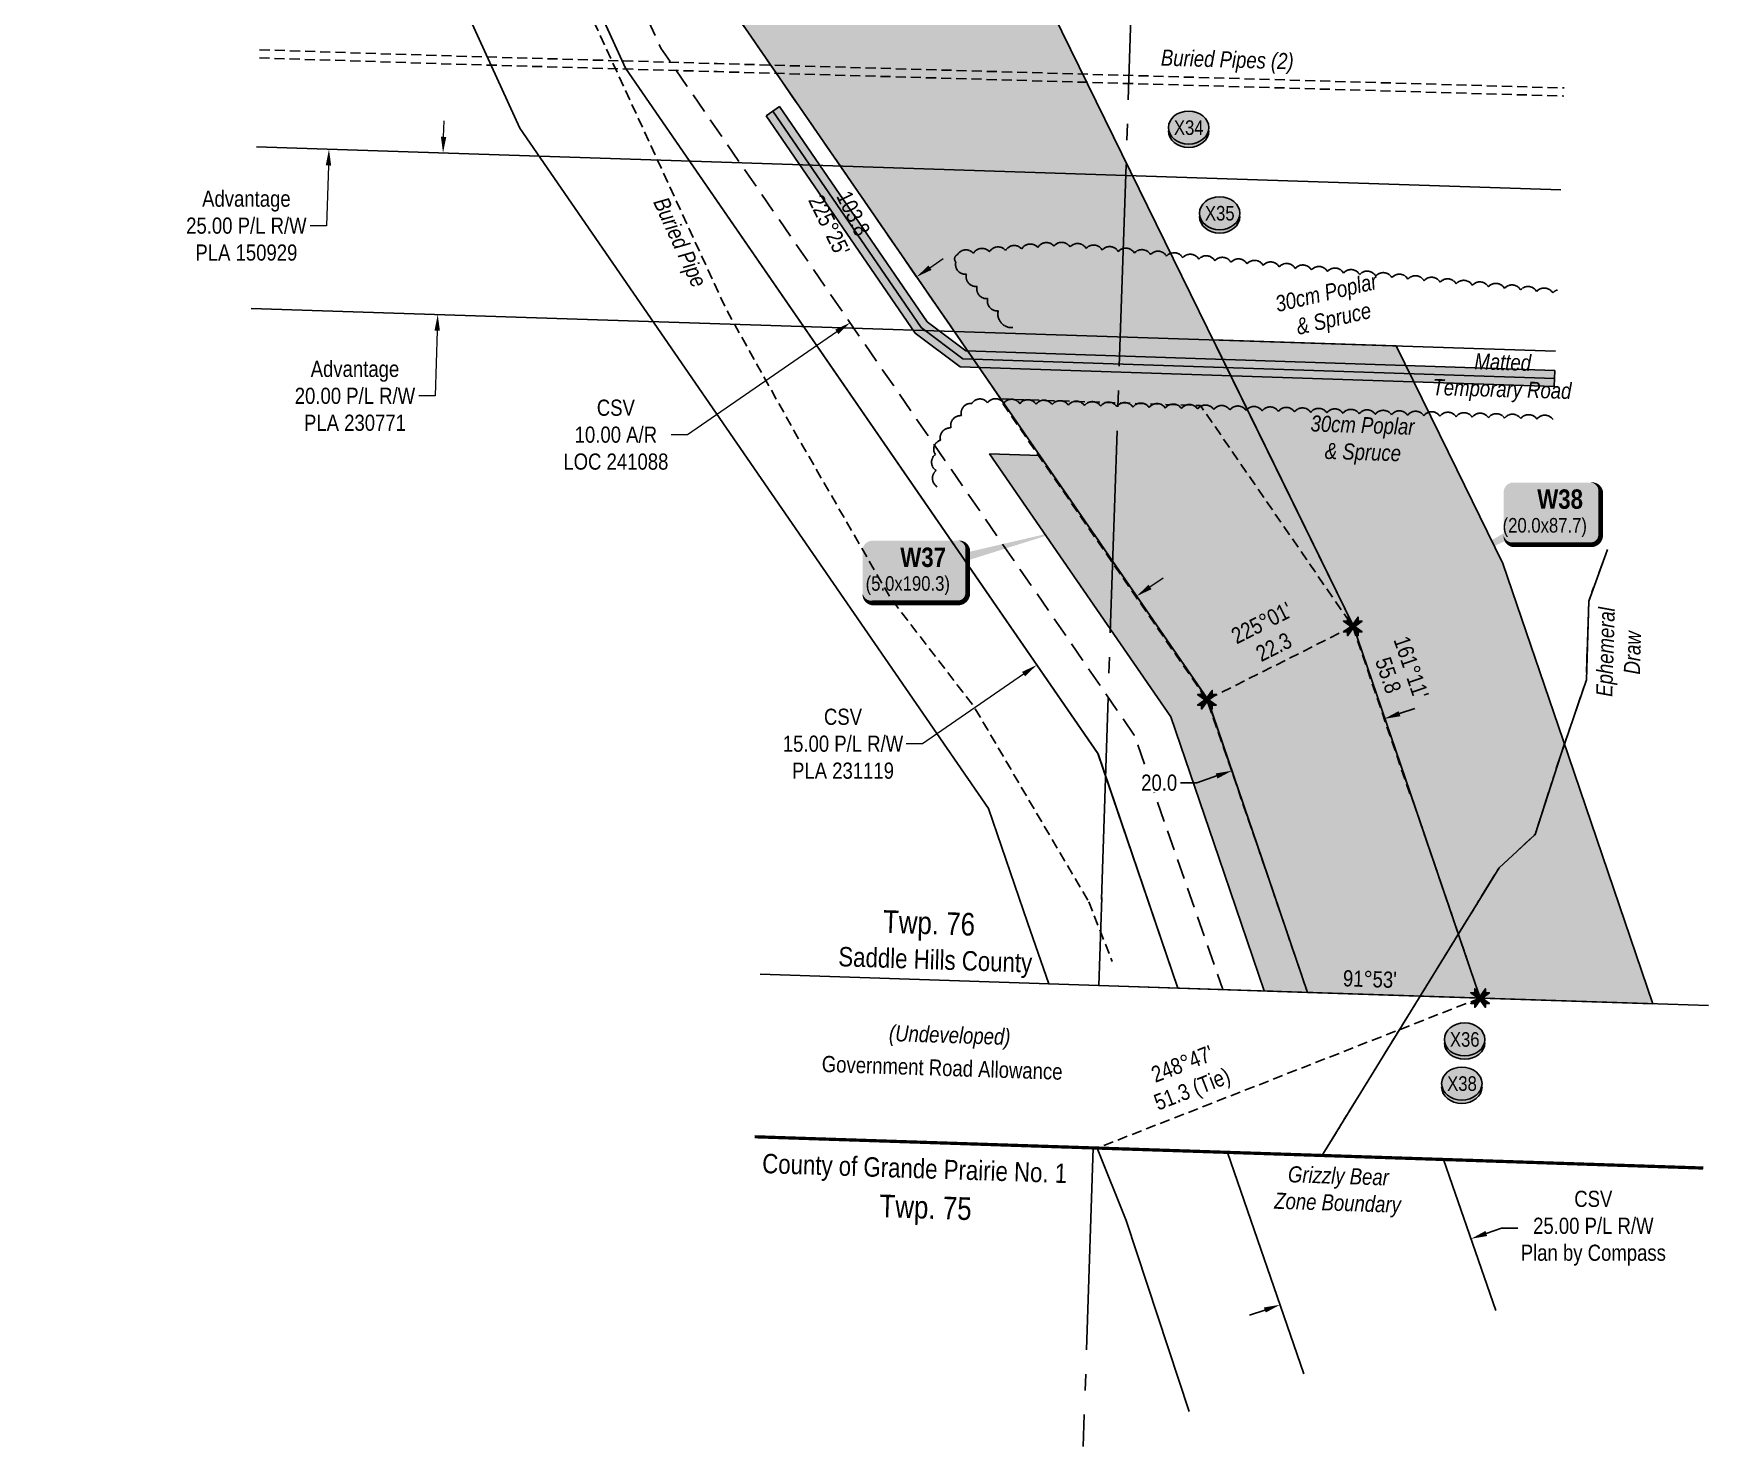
# Model space of a CAD drawing. Extents: x 347027 to 352250, y 6156875 to 6165050.
# Drawn here: x 349033 to 350069, y 6158217 to 6159091 of the extents above; entities that cross this region are included whole.
import ezdxf
from ezdxf.enums import TextEntityAlignment as Align

# ---------------------------------------------------------------- set-up
doc = ezdxf.new("R2010")
doc.units = 0
doc.header["$LTSCALE"] = 5
doc.header["$PDSIZE"] = 20
for name, pattern in [('0', [1, 1, 0]), ('DASHDOT2', [5, 2.5, -1.25, 0, -1.25]), ('foc-ACCESSROAD', [3.75, 2.5, -1.25]), ('foc-QUARTERLINE', [33, 25, -3, 2, -3]), ('foc-TIELINE', [1.875, 1.25, -0.625]), ('foc-TOPO-ephemeral', [6.25, 3.125, -0.625, 0.625, -0.625, 0.625, -0.625]), ('foc-TRAV', [1.875, 1.25, -0.625]), ('HIDDEN2', [1.875, 1.25, -0.625]), ('UG_PIPE', [1.875, 1.25, -0.625])]:
    doc.linetypes.add(name, pattern=pattern)
doc.layers.get('Defpoints').update_dxf_attribs({"color": 9})
for name, color, linetype in [('AS-PIPE-UG', 44, 'UG_PIPE'), ('AS-PIPE-UG-T', 44, 'Continuous'), ('AS-ROADS', 254, 'Continuous'), ('AS-WILDLIFE', 131, 'DASHDOT2'), ('C-AR', 13, 'foc-ACCESSROAD'), ('C-RW', 13, 'Continuous'), ('D-TXT', 6, 'Continuous'), ('F-RW', 190, 'Continuous'), ('L-33', 7, 'Continuous'), ('L-BD', 7, 'Continuous'), ('L-MON', 1, 'Continuous'), ('L-QSEC', 8, 'foc-QUARTERLINE'), ('L-ROAD-T', 7, 'Continuous'), ('L-SEC', 7, 'Continuous'), ('L-TIE', 7, 'foc-TIELINE'), ('P-CROSSINGS', 250, 'Continuous'), ('P-PROPOSED', 10, 'Continuous'), ('P-PROPOSED-H', 21, 'Continuous'), ('P-TEMP-BLOCK-1', 250, 'Continuous'), ('P-TEMP-BLOCKS', 250, 'Continuous'), ('P-TEMP-H', 41, 'Continuous'), ('P-TEMP_WORKSPACE', 46, 'Continuous'), ('P-TRAV', 4, 'foc-TRAV'), ('P-TXT', 4, 'Continuous'), ('P-WORKAREA', 113, 'Continuous'), ('P-WORKAREA-H', 111, 'Continuous'), ('T-BUSH', 110, '0'), ('T-BUSH-T', 110, 'Continuous'), ('T-DRAW', 143, 'foc-TOPO-ephemeral'), ('T-EXISTING TFA', 220, 'HIDDEN2'), ('T-WATER-T', 170, 'Continuous')]:
    doc.layers.add(name, color=color, linetype=linetype)
for name, color, linetype, lineweight in [('C-RW-T', 13, 'Continuous', 9), ('C-WS-T', 13, 'Continuous', 9), ('F-RW-T', 190, 'Continuous', 9), ('T-TEXT', 48, 'Continuous', 18)]:
    doc.layers.add(name, color=color, linetype=linetype, lineweight=lineweight)
doc.styles.add('100L', font='ARIALN.TTF', dxfattribs={"height": 11})
doc.styles.add('240', font='ARIALN.TTF', dxfattribs={"height": 30})
doc.styles.add('80', font='ARIALN.TTF', dxfattribs={"height": 10})
doc.styles.add('80CG', font='ARIALN.TTF', dxfattribs={"height": 10})
doc.styles.add('80L', font='ARIALN.TTF', dxfattribs={"height": 10})
doc.styles.add('80LS', font='ARIALNI.TTF', dxfattribs={"height": 10})
doc.styles.add('BOLD', font='ARIALNB.TTF')
doc.styles.add('Crossing', font='ARIALN.TTF', dxfattribs={"height": 10})
doc.styles.add('foc-LtypeFont', font='ARIALN.TTF', dxfattribs={"height": 7.349999999999999})
doc.linetypes.add('foc-TOPO-flowdirection-NOLINE', pattern='A,0,[">",foc-LtypeFont,S=0.3,R=0,X=0,Y=-0.945],-20,[">",foc-LtypeFont,S=0.3,R=0,X=0,Y=-0.945],0', length=20)
doc.dimstyles.new('Compass 5 000', dxfattribs={"dimscale": 5, "dimtxt": 9, "dimasz": 2, "dimexe": 0.2, "dimexo": 0.0625, "dimgap": 0.5, "dimtad": 0, "dimtih": 1, "dimtoh": 1, "dimzin": 0, "dimdsep": 46, "dimtxsty": '80CG', "dimcen": 0.1, "dimse1": 1, "dimse2": 1, "dimclrd": 256, "dimclrt": 256, "dimaunit": 1, "dimadec": 4, "dimazin": 0, "dimtfac": 0.06, "dimtofl": 0, "dimtmove": 0, "dimatfit": 1, "dimfxl": 0.2, "dimtolj": 1, "dimtzin": 0, "dimlwd": -1, "dimarcsym": 0})

# ---------------------------------------------------------------- blocks, each defined once
blk = doc.blocks.new('*D153')
at = {"layer": 'C-RW-T', "transparency": 16777216}
for p, q in [((349723.583931793, 6158748.687242279), (349731.8182628588, 6158754.361375861)), ((349645.3891153564, 6158694.804561304), (349582.7976984433, 6158651.673910157)), ((349582.7976984433, 6158651.673910157), (349572.7976984428, 6158651.673910158))]:
    blk.add_line(p, q, dxfattribs=at)
for points in [[(349722.6382428627, 6158750.059630791), (349724.5296207233, 6158747.314853769), (349715.3496007277, 6158743.013108698)], [(349644.443426426, 6158696.176949816), (349646.3348042867, 6158693.432172794), (349653.6234464217, 6158700.478694886)]]:
    blk.add_solid(points, dxfattribs=at)
at = {"layer": 'Defpoints', "color": 0, "transparency": 16777216}
for p in [(349692.3351396662, 6158776.41180983), (349630.6089853602, 6158733.877396019), (349653.6234464217, 6158700.478694886)]:
    blk.add_point(p, dxfattribs=at)
at = {"layer": 'C-RW-T', "transparency": 16777216, "insert": (349533.7117502843, 6158651.673910157), "char_height": 10, "attachment_point": 5, "style": '80CG'}
blk.add_mtext('\\A1;CSV\\P15.00 P/L R/W\\PPLA 231119', dxfattribs=at)
blk = doc.blocks.new('*D154')
at = {"layer": 'C-WS-T', "transparency": 16777216}
for p, q in [((349587.4840771798, 6158946.196032759), (349595.7184082461, 6158951.870166339)), ((349529.8646455095, 6158906.491489731), (349437.5188798136, 6158842.857637033)), ((349437.5188798136, 6158842.857637033), (349427.5188798136, 6158842.857637033))]:
    blk.add_line(p, q, dxfattribs=at)
for points in [[(349586.5383882495, 6158947.56842127), (349588.4297661101, 6158944.823644247), (349579.2497461135, 6158940.521899179)], [(349528.9189565792, 6158907.863878243), (349530.8103344399, 6158905.11910122), (349538.0989765758, 6158912.165623311)]]:
    blk.add_solid(points, dxfattribs=at)
at = {"layer": 'Defpoints', "color": 0, "transparency": 16777216}
for p in [(349493.8564284085, 6159064.445109457), (349452.7056588707, 6159036.08883359), (349579.2497461135, 6158940.521899179)]:
    blk.add_point(p, dxfattribs=at)
at = {"layer": 'C-WS-T', "transparency": 16777216, "insert": (349393.2044186946, 6158842.857637033), "char_height": 10, "attachment_point": 5, "style": '80CG'}
blk.add_mtext('\\A1;CSV\\P10.00 A/R\\PLOC 241088', dxfattribs=at)
blk = doc.blocks.new('*D158')
at = {"layer": 'Defpoints', "color": 0, "transparency": 16777216}
for p in [(349240.259640933, 6159143.626501895), (349215.7769598752, 6159019.433242755), (349236.1456303122, 6159018.762139129)]:
    blk.add_point(p, dxfattribs=at)
at = {"layer": 'F-RW-T', "transparency": 16777216}
for p, q in [((349220.2202701732, 6159154.292182135), (349220.5495698503, 6159164.286758751)), ((349215.4476601981, 6159009.43866614), (349214.2195525503, 6158972.164363036)), ((349214.2195525503, 6158972.164363036), (349204.2195525503, 6158972.164363036))]:
    blk.add_line(p, q, dxfattribs=at)
for points in [[(349218.554507404, 6159154.347065414), (349221.8860329424, 6159154.237298856), (349219.8909704961, 6159144.29760552)], [(349213.7818974289, 6159009.493549419), (349217.1134229674, 6159009.38378286), (349215.7769598752, 6159019.433242755)]]:
    blk.add_solid(points, dxfattribs=at)
at = {"layer": 'F-RW-T', "transparency": 16777216, "insert": (349164.6799891128, 6158972.164363036), "char_height": 10, "attachment_point": 5, "style": '80CG'}
blk.add_mtext('\\A1;Advantage\\P25.00 P/L R/W\\PPLA 150929', dxfattribs=at)
blk = doc.blocks.new('*D160')
at = {"layer": 'Defpoints', "color": 0, "transparency": 16777216}
for p in [(349372.256154471, 6159014.304892821), (349283.0361516198, 6158917.240158686), (349368.9657955664, 6158914.409795859)]:
    blk.add_point(p, dxfattribs=at)
at = {"layer": 'F-RW-T', "transparency": 16777216}
for p, q in [((349286.6557134147, 6159027.129835453), (349286.9849163051, 6159037.124415256)), ((349282.7069487295, 6158907.245578882), (349281.3773048602, 6158866.877671582)), ((349281.3773048602, 6158866.877671582), (349271.3773048602, 6158866.877671582))]:
    blk.add_line(p, q, dxfattribs=at)
for points in [[(349284.989950114, 6159027.184702601), (349288.3214767153, 6159027.074968304), (349286.3265105243, 6159017.135255649)], [(349281.0411854288, 6158907.300446031), (349284.3727120301, 6158907.190711734), (349283.0361516198, 6158917.240158686)]]:
    blk.add_solid(points, dxfattribs=at)
at = {"layer": 'F-RW-T', "transparency": 16777216, "insert": (349231.8377414227, 6158866.877671583), "char_height": 10, "attachment_point": 5, "style": '80CG'}
blk.add_mtext('\\A1;Advantage\\P20.00 P/L R/W\\PPLA 230771', dxfattribs=at)
blk = doc.blocks.new('*D225')
at = {"layer": 'Defpoints', "color": 0, "transparency": 16777216}
for p in [(349865.6354595418, 6158675.412476592), (349771.4374021189, 6158643.323697031), (349774.2678189529, 6158635.014880955)]:
    blk.add_point(p, dxfattribs=at)
at = {"layer": 'P-TXT', "transparency": 16777216}
for p, q in [((349877.9317205544, 6158670.32822157), (349887.3975647334, 6158673.552782622)), ((349752.481817483, 6158627.593430685), (349742.4818174827, 6158627.593430685)), ((349764.8019747739, 6158631.790319903), (349752.481817483, 6158627.593430685))]:
    blk.add_line(p, q, dxfattribs=at)
for points in [[(349877.394293712, 6158671.905862266), (349878.4691473965, 6158668.750580872), (349868.4658763758, 6158667.103660516)], [(349764.2645479315, 6158633.367960599), (349765.339401616, 6158630.212679205), (349774.2678189529, 6158635.014880955)]]:
    blk.add_solid(points, dxfattribs=at)
at = {"layer": 'P-TXT', "transparency": 16777216, "insert": (349729.2758147544, 6158627.593430685), "char_height": 10, "attachment_point": 5, "style": '80CG', "bg_fill": 3, "box_fill_scale": 1.1, "bg_fill_color": 256, "bg_fill_true_color": 13158600, "bg_fill_transparency": 0}
blk.add_mtext('\\A1;20.0', dxfattribs=at)
blk = doc.blocks.new('*U228')
h = blk.add_hatch(color=191)
edge = h.paths.add_edge_path()
edge.add_line((-23.99999999999998, -20), (23.99999999999998, -20))
edge.add_arc((23.99999999999998, -14), 6, 270, 360)
edge.add_line((29.99999999999998, -14), (29.99999999999998, 12.5))
edge.add_arc((23.99999999999998, 12.5), 6, 0, 90)
edge.add_line((23.99999999999998, 18.5), (-23.99999999999998, 18.5))
edge.add_arc((-23.99999999999998, 12.5), 6, 90, 180)
edge.add_line((-29.99999999999998, 12.5), (-29.99999999999998, -14))
edge.add_arc((-23.99999999999998, -14), 6, 180, 270)
at = {"color": 250, "flags": 128}
blk.add_lwpolyline([(-23.99999999999998, -20, 3, 3, 0), (23.99999999999998, -20, 3, 3, 0.414213562373095), (29.99999999999998, -14, 3, 3, 0), (29.99999999999998, 12.5, 3, 0, 0.414213562373095), (23.99999999999998, 18.5, 0, 0, 0), (-23.99999999999998, 18.5, 0, 0, 0.414213562373095), (-29.99999999999998, 12.5, 0, 0, 0), (-29.99999999999998, -14, 0, 3, 0.414213562373095)], format="xyseb", close=True, dxfattribs=at)
at = {"flags": 128}
blk.add_lwpolyline([(-77.43715813667137, -40.17195780220322, 0, 7.5, 0), (-3.398394867633905e-15, 0, 0, 0, 0)], format="xyseb", dxfattribs=at)
at = {"color": 250}
for tag, p, height, style in [('TEMP_AREA_W1_001', (-9.212824010914055, 2.244292974654144), 12, 'BOLD'), ('ENTER_TEXT_001', (-30.65893587994544, -12.47010782646594), 9, '80')]:
    blk.add_attdef(tag, p, '', height=height, dxfattribs=dict(at, style=style))
blk = doc.blocks.new('*U229')
h = blk.add_hatch(color=111)
edge = h.paths.add_edge_path()
edge.add_line((-26.49999999999999, -20), (26.49999999999999, -20))
edge.add_arc((26.49999999999999, -14), 6, 270, 360)
edge.add_line((32.49999999999999, -14), (32.49999999999999, 12.5))
edge.add_arc((26.49999999999999, 12.5), 6, 0, 90)
edge.add_line((26.49999999999999, 18.5), (-26.49999999999999, 18.5))
edge.add_arc((-26.49999999999999, 12.5), 6, 90, 180)
edge.add_line((-32.49999999999999, 12.5), (-32.49999999999999, -14))
edge.add_arc((-26.49999999999999, -14), 6, 180, 270)
at = {"flags": 128}
blk.add_lwpolyline([(94.34221497539635, 25.75460725196236, 0, 7.499999999999999, 0), (-3.398394867633905e-15, 0, 0, 0, 0)], format="xyseb", dxfattribs=at)
at = {"color": 250, "flags": 128}
blk.add_lwpolyline([(-26.49999999999999, -20, 3, 3, 0), (26.49999999999999, -20, 3, 3, 0.414213562373095), (32.49999999999999, -14, 3, 3, 0), (32.49999999999999, 12.5, 3, 0, 0.414213562373095), (26.49999999999999, 18.5, 0, 0, 0), (-26.49999999999999, 18.5, 0, 0, 0.414213562373095), (-32.49999999999999, 12.5, 0, 0, 0), (-32.49999999999999, -14, 0, 3, 0.414213562373095)], format="xyseb", close=True, dxfattribs=at)
at = {"color": 250}
for tag, p, height, style in [('TEMP_AREA_W1_001', (-9.212824010914055, 2.244292974654144), 12, 'BOLD'), ('ENTER_TEXT_001', (-30.65893587994544, -12.47010782646594), 9, '80')]:
    blk.add_attdef(tag, p, '', height=height, dxfattribs=dict(at, style=style))
blk = doc.blocks.new('TEMP')
h = blk.add_hatch(color=255)
h.dxf.hatch_style = 1
h.paths.add_polyline_path([(-1.152061661774314, -0.6656854195645793), (-0.6656854224511335, -0.6656854195645793), (-0.6656854224511335, -1.152061655686339), (-5.273250724968648e-10, -0.2514284436956588), (0.6656854183820542, -1.152061663420682), (0.6656854183820542, -0.6656854208922597), (1.152061656810019, -0.6656854053035205), (0.2514284429676993, 5.273252945414697e-10), (1.152061671303363, 0.6656854258011663), (0.6656854287749412, 0.6656854258011663), (0.6656854131859291, 1.152061664229041), (-5.274159997625816e-10, 0.2514284397220762), (-0.6656854269836912, 1.152061669657269), (-0.6656854269836914, 0.6656854303339059), (-1.152061663105633, 0.665685430333906), (-0.2514284404497632, 5.273249614745623e-10)])
h = blk.add_hatch(color=1)
h.dxf.hatch_style = 1
h.paths.add_polyline_path([(-0.06148754561550518, -3.245802793205854e-09), (0.5656854183820542, -0.8485281365719857), (0.5656854183820542, -0.3566277553978557), (1.665334536937735e-16, 0.06148754561552533), (-0.8485281349258001, -0.5656854195645793), (-0.3566277640338187, -0.5656854195645793), (0.06148754642195797, -3.245822666197995e-09), (-0.5656854269836911, 0.8485281428085727), (-0.5656854269836913, 0.3566277719165035), (-2.320366121466577e-14, -0.06148754642194038), (0.8485281444547581, 0.5656854258011663), (0.3566277632805105, 0.5656854258011663)])
at = {"color": 1}
for p, q in [((-0.0831890328488953, 0), (0.08318903393992515, 0)), ((0, 0.08318903069412045), (0, -0.08318903609469999))]:
    blk.add_line(p, q, dxfattribs=at)
at = {"color": 255, "flags": 128}
blk.add_lwpolyline([(-0.251428440449763, 5.273250280879439e-10), (-1.152061663105633, 0.665685430333906), (-0.6656854269836914, 0.665685430333906), (-0.6656854269836914, 1.152061669657269), (-5.274159775581211e-10, 0.2514284397220763), (0.6656854131859291, 1.152061664229041), (0.6656854287749412, 0.6656854258011663), (1.152061671303363, 0.6656854258011663), (0.2514284429676991, 5.273250280879439e-10), (1.152061656810019, -0.6656854053035204), (0.6656854183820542, -0.6656854208922596), (0.6656854183820542, -1.152061663420682), (-5.273250280879439e-10, -0.2514284436956586), (-0.6656854224511335, -1.152061655686339), (-0.6656854224511335, -0.6656854195645793), (-1.152061661774314, -0.6656854195645793)], close=True, dxfattribs=at)
at = {"color": 1, "flags": 128}
blk.add_lwpolyline([(-0.0831890328488953, 0), (-0.8485281394583581, 0.565685430333906), (-0.5656854269836913, 0.565685430333906), (-0.5656854269836913, 0.8485281428085728), (0, 0.08318903069412045), (0.565685422914612, 0.8485281473411306), (0.5656854319800914, 0.5656854258011663), (0.8485281444547582, 0.5656854258011663), (0.08318903393992515, 0), (0.8485281399220185, -0.5656854150320214), (0.5656854183820542, -0.5656854240973189), (0.5656854183820542, -0.8485281365719857), (0, -0.08318903609469999), (-0.5656854224511335, -0.8485281320390641), (-0.5656854224511335, -0.5656854195645792), (-0.8485281349258003, -0.5656854195645792)], close=True, dxfattribs=at)
blk = doc.blocks.new('xing2')
h = blk.add_hatch(color=50)
h.dxf.hatch_style = 1
edge = h.paths.add_edge_path()
edge.add_ellipse((0, 0), major_axis=(-12.5, 0), ratio=0.8162973455633619, start_angle=0, end_angle=360)
h = blk.add_hatch(color=250)
h.dxf.hatch_style = 1
edge = h.paths.add_edge_path()
edge.add_ellipse((0, -2.047489049626165), major_axis=(-12.5, 0), ratio=0.8162973455633619, start_angle=0, end_angle=180)
edge.add_line((12.5, -2.047489049626165), (12.5, 0))
edge.add_ellipse((0, 0), major_axis=(-12.5, 0), ratio=0.8162973455633619, start_angle=0, end_angle=180, ccw=False)
edge.add_line((-12.5, 0), (-12.5, -2.047489049626165))
at = {"color": 250}
blk.add_ellipse((0, 0), major_axis=(-12.5, 0), ratio=0.8162973455633619, dxfattribs=at)
blk.add_ellipse((0, -2.047489049626165), major_axis=(-12.5, 0), ratio=0.8162973455633619, start_param=0, end_param=3.141592653589793, dxfattribs=at)
at = {"color": 250, "style": 'Crossing'}
blk.add_attdef('CROSSING', text='', height=9, dxfattribs=at).set_placement((0.08916442567715421, 0.0199513138486509), align=Align.MIDDLE_CENTER)
at = {"color": 250, "style": 'Crossing', "flags": 1}
for tag, p in [('OWNER', (0.08916442567715421, -12.49201765665748)), ('DESCRIPTION', (0.08916442567715421, -25.770021277247)), ('LOCATION', (0.08916442567715421, -39.30337514164421)), ('DWG_REF', (0.08916442567715421, -52.83672900604233))]:
    blk.add_attdef(tag, text='', height=9, dxfattribs=at).set_placement(p, align=Align.MIDDLE_CENTER)
blk = doc.blocks.new('*D238')
at = {"layer": 'C-RW', "transparency": 16777216}
for p, q in [((349931.6196719841, 6158348.771351663), (349941.071259737, 6158352.03746387)), ((349941.071259737, 6158352.03746387), (349951.0712597368, 6158352.03746387)), ((349794.6005950617, 6158301.422727139), (349785.1490073088, 6158298.156614932))]:
    blk.add_line(p, q, dxfattribs=at)
for points in [[(349931.0753199495, 6158350.34661629), (349932.1640240184, 6158347.196087037), (349922.1680842312, 6158345.505239457)], [(349794.0562430271, 6158302.997991765), (349795.144947096, 6158299.847462513), (349804.052182815, 6158304.688839345)]]:
    blk.add_solid(points, dxfattribs=at)
at = {"layer": 'Defpoints', "color": 0, "transparency": 16777216}
for p in [(349922.1680842312, 6158345.505239457), (349941.1848266935, 6158290.473936554), (349823.0689252773, 6158249.657536442)]:
    blk.add_point(p, dxfattribs=at)
at = {"layer": 'C-RW', "transparency": 16777216, "insert": (349997.8004548259, 6158352.03746387), "char_height": 10, "attachment_point": 5, "style": '80CG'}
blk.add_mtext('\\A1;CSV\\P25.00 P/L R/W\\PPlan by Compass', dxfattribs=at)

msp = doc.modelspace()

# ---------------------------------------------------------------- hatches: boundary and pattern name
at = {"layer": 'AS-ROADS'}
h = msp.add_hatch(color=256, dxfattribs=at)
h.dxf.hatch_style = 1
h.paths.add_polyline_path([(349486.1318938913, 6159040.178497019), (349578.3807097346, 6158905.757645301), (349606.1411445258, 6158884.903753193), (349973.6051732412, 6158872.610160663), (349973.9394507244, 6158882.601947059), (349609.6256362246, 6158894.790148464), (349585.6960710163, 6158912.766256355), (349494.3748868592, 6159045.835404637)])
at = {"layer": 'P-PROPOSED-H'}
h = msp.add_hatch(color=256, dxfattribs=at)
h.dxf.hatch_style = 1
h.paths.add_polyline_path([(349306.7751358041, 6159827.390198226), (349439.3971041375, 6159560.423586413), (349849.2881214217, 6158724.827773872), (349927.7821739882, 6158494.410328415), (349820.9681772936, 6158497.92387604), (349759.1157404375, 6158679.494489769), (349464.7170196095, 6159106.727387605), (349396.063431092, 6159257.096875618), (349386.3086911932, 6159442.582626319), (349217.236197762, 6159782.909777643)])
at = {"layer": 'P-TEMP-H'}
h = msp.add_hatch(color=256, dxfattribs=at)
h.dxf.hatch_style = 1
h.paths.add_polyline_path([(349884.4319428743, 6158621.663912437), (349979.0653212438, 6158653.901737838), (349941.8600092578, 6158763.117056265), (349913.3187063275, 6158821.300798291), (349875.805914839, 6158897.773641459), (349762.6229597622, 6158901.50167772), (349800.1357512445, 6158825.028834556), (349849.2881214217, 6158724.827773872)])
h = msp.add_hatch(color=256, dxfattribs=at)
h.dxf.hatch_style = 1
h.paths.add_polyline_path([(349979.0653212444, 6158653.90173784), (349884.431942873, 6158621.663912436), (349927.7821739882, 6158494.410328415), (350034.5946046177, 6158490.896832311)])
at = {"layer": 'P-WORKAREA-H'}
h = msp.add_hatch(color=256, dxfattribs=at)
h.dxf.hatch_style = 1
h.paths.add_polyline_path([(349766.0739272113, 6158581.3440474), (349789.7978291952, 6158589.425836542), (349758.967689923, 6158679.714319244), (349655.4008145097, 6158830.011087446), (349624.3431678925, 6158831.034068623), (349736.4246333298, 6158668.380884751)])
h = msp.add_hatch(color=256, dxfattribs=at)
h.dxf.hatch_style = 1
h.paths.add_polyline_path([(349789.7978291966, 6158589.425836544), (349766.1394846034, 6158581.366380192), (349794.265797817, 6158498.800321173), (349820.9681772969, 6158497.923876032)])

# ---------------------------------------------------------------- linework, layer by layer
at = {"layer": 'AS-PIPE-UG', "flags": 128}
for points in [[(349224.9850579463, 6159429.620161404), (349251.8030204087, 6159375.889261398), (349461.7979137913, 6158919.793949387), (349503.5869475614, 6158845.018571875), (349562.9413718407, 6158742.090582119), (349614.7235071296, 6158674.709725747), (349685.6760464, 6158553.955689413)], [(349172.7069712992, 6159075.973567925), (349293.0222037183, 6159072.133972509), (349455.794489204, 6159067.460199001), (349979.6537987428, 6159052.374560039)], [(349172.8715376999, 6159080.96832385), (349293.1736230002, 6159077.129147995), (349455.9379251079, 6159072.455603718), (349979.8183180956, 6159057.369357617)], [(349685.6760464, 6158553.955689413), (349700.2704284701, 6158516.972387168)]]:
    msp.add_lwpolyline(points, dxfattribs=at)
at = {"layer": 'AS-ROADS', "flags": 128}
msp.add_lwpolyline([(349486.1318938913, 6159040.178497019), (349578.3807097346, 6158905.757645301), (349606.1411445258, 6158884.903753193), (349973.6051732412, 6158872.610160663), (349973.9394507244, 6158882.601947059), (349609.6256362246, 6158894.790148464), (349585.6960710163, 6158912.766256355), (349494.3748868592, 6159045.835404637)], close=True, dxfattribs=at)
msp.add_lwpolyline([(349490.2533903752, 6159043.006950828), (349582.0383903754, 6158909.261950828), (349607.8833903752, 6158889.846950827), (349973.7723119828, 6158877.606053859)], dxfattribs=at)
at = {"layer": 'AS-WILDLIFE', "const_width": 1.9994753, "flags": 128}
msp.add_lwpolyline([(349479.1337386581, 6158408.599996256), (350065.7366307744, 6158389.258698139)], dxfattribs=at)
at = {"layer": 'C-AR', "flags": 128}
for points in [[(349789.7978291989, 6158589.425836561), (349758.9676899221, 6158679.714319233), (349630.749120392, 6158865.785749387), (349464.7170196078, 6159106.727387613), (349396.0106273494, 6159257.165171144), (349386.2997854101, 6159442.600552832), (349217.8795406464, 6159781.533284111)], [(349172.4461716142, 6159760.662451667), (349336.8964733482, 6159429.639340904), (349346.603941122, 6159245.052466596), (349421.007046169, 6159082.090019081), (349589.5983508551, 6158837.429473512), (349713.8926228339, 6158657.053003618), (349768.6170522439, 6158499.64591788)]]:
    msp.add_lwpolyline(points, dxfattribs=at)
at = {"layer": 'C-RW', "flags": 128}
for points in [[(349150.0841059609, 6159749.550511255), (349312.2463010375, 6159423.133145658), (349321.9339538829, 6159238.923050983), (349399.2411043568, 6159069.599977076), (349691.4853969865, 6158645.493596212), (349740.8596486131, 6158500.553257145), (349820.9681772937, 6158497.923876047), (349759.1157404385, 6158679.494489769), (349464.7170196103, 6159106.72738762), (349396.0634310925, 6159257.096875657), (349386.3086911947, 6159442.582626358), (349217.2361977759, 6159782.90977765)], [(349789.797829195, 6158589.425836542), (349758.9676899231, 6158679.714319233), (349464.7170196095, 6159106.727387605), (349396.0106273511, 6159257.165171177), (349386.2997854101, 6159442.600552832), (349217.87954066, 6159781.533284118)], [(349150.6984472979, 6159748.276597079), (349312.2154867201, 6159423.157881555), (349321.9005980099, 6159238.996114361), (349399.187466953, 6159069.717462366), (349691.3550892901, 6158645.722345817), (349718.7747991883, 6158565.230552612)], [(349937.4807975486, 6158301.192783393), (349905.2240000143, 6158394.538612689), (349771.4832658363, 6158398.937890576), (349818.7918213304, 6158262.034766832)]]:
    msp.add_lwpolyline(points, dxfattribs=at)
at = {"layer": 'F-RW', "flags": 128}
for points in [[(349101.2009805372, 6159722.509309429), (349194.7913246276, 6159517.419413866), (349204.9782051776, 6159495.100321279), (349214.2821310092, 6159474.7224715), (349225.9150622105, 6159449.229784501), (349399.1874669554, 6159069.717462366), (349691.3550892901, 6158645.722345817), (349718.7747991883, 6158565.230552612)], [(349033.004261532, 6159691.388544678), (349126.5946056219, 6159486.298649094), (349136.7835947642, 6159463.974936248), (349146.0913982824, 6159443.58859199), (349157.7179850403, 6159418.109804607), (349333.7287293108, 6159032.599792191), (349623.7424886565, 6158611.730372394), (349647.8169820036, 6158541.058613042)], [(349818.7918213304, 6158262.034766832), (349771.4832658363, 6158398.937890576), (349690.9779813532, 6158401.587121211), (349708.7529813527, 6158356.792121357), (349747.748385693, 6158238.596027046)]]:
    msp.add_lwpolyline(points, dxfattribs=at)
at = {"layer": 'F-RW'}
for points in [[(349224.3107142117, 6159452.745591537), (349225.9150622105, 6159449.229784501), (349399.1874669554, 6159069.717462366), (349623.862253836, 6158743.668286593)], [(349977.7429491684, 6158994.361282714), (349170.8948575556, 6159020.937359842)], [(349167.6044986514, 6158921.042262877), (349974.4525902669, 6158894.466185755)], [(349718.82156368, 6158565.24704789), (349740.8596486232, 6158500.553257125), (349691.8826157057, 6158502.169004105), (349660.9616306907, 6158503.193821239), (349647.8426303715, 6158541.067350421)]]:
    msp.add_lwpolyline(points, dxfattribs=at)
at = {"layer": 'L-QSEC'}
for p, q in [((349693.526606273, 6158555.383472297), (349731.8278339457, 6159698.459196845)), ((349691.882981354, 6158502.172121364), (349693.7098037337, 6158556.692470777)), ((349688.5129813521, 6158401.667121017), (349682.3122500075, 6158217.007254723))]:
    msp.add_line(p, q, dxfattribs=at)
at = {"layer": 'L-SEC'}
for p, q in [((349691.8574913426, 6158502.170845239), (349482.4794033384, 6158509.138418978)), ((350069.0426497022, 6158489.763695734), (349691.8190002911, 6158502.172118764)), ((349688.5129813521, 6158401.667121151), (349479.1348933412, 6158408.634694899)), ((350065.7366307744, 6158389.258698139), (349688.5129813521, 6158401.667121151))]:
    msp.add_line(p, q, dxfattribs=at)
at = {"layer": 'L-TIE'}
msp.add_line((349927.7821739882, 6158494.410328415), (349690.9779813532, 6158401.587121211), dxfattribs=at)
at = {"layer": 'P-PROPOSED'}
for p, q in [((349439.3971041375, 6159560.423586413), (349849.2881214217, 6158724.827773872)), ((349759.1157404375, 6158679.494489769), (349464.7170196095, 6159106.727387605)), ((349849.2881214217, 6158724.827773872), (349927.7821739882, 6158494.410328415)), ((349820.9681772955, 6158497.923876032), (349759.1157404375, 6158679.494489769)), ((349927.7821739882, 6158494.410328415), (349820.9681772936, 6158497.92387604))]:
    msp.add_line(p, q, dxfattribs=at)
at = {"layer": 'P-TEMP_WORKSPACE'}
msp.add_line((349927.7821739882, 6158494.410328415), (350034.5946046177, 6158490.896832311), dxfattribs=at)
msp.add_lwpolyline([(350034.5946046177, 6158490.896832311), (349979.0653212438, 6158653.901737838), (349941.8600092578, 6158763.117056265), (349913.3187063275, 6158821.300798291), (349875.805914839, 6158897.773641459), (349762.6229597622, 6158901.50167772), (349800.1357512445, 6158825.028834556), (349849.2881214217, 6158724.827773872), (349884.4319428743, 6158621.663912437), (349927.7821739882, 6158494.410328415)], dxfattribs=at)
at = {"layer": 'P-TEMP_WORKSPACE', "flags": 128}
msp.add_lwpolyline([(349820.9681772955, 6158497.923876032), (349789.7978291964, 6158589.425836543)], dxfattribs=at)
at = {"layer": 'P-TRAV'}
msp.add_line((349848.9930112712, 6158724.267132931), (349758.8192199998, 6158678.932608197), dxfattribs=at)
at = {"layer": 'P-WORKAREA', "flags": 128}
for points in [[(349789.797829195, 6158589.425836542), (349758.967689923, 6158679.714319244), (349655.4008145097, 6158830.011087446), (349624.3431678925, 6158831.034068623), (349736.4246333298, 6158668.380884751), (349766.0739272108, 6158581.344047401)], [(349766.1394846035, 6158581.366380192), (349794.265797817, 6158498.800321173), (349820.9681772969, 6158497.923876032), (349789.7978291967, 6158589.425836543)]]:
    msp.add_lwpolyline(points, dxfattribs=at)
at = {"layer": 'T-BUSH', "flags": 128}
for points in [[(349975.6066942028, 6158932.437013884, 0.1452894727327624), (349972.6945696996, 6158930.544463458, 0.52056705), (349962.7423443641, 6158931.493540775, 0.52056705), (349952.7901190282, 6158932.442618092, 0.52056705), (349942.8378936927, 6158933.391695408, 0.52056705), (349932.8856683571, 6158934.34077273, 0.52056705), (349922.9334430216, 6158935.289850042, 0.52056705), (349912.9812176864, 6158936.238927359, 0.52056705), (349903.0289923508, 6158937.188004676, 0.52056705), (349893.076767015, 6158938.137081993, 0.52056705), (349883.1245416794, 6158939.086159315, 0.52056705), (349873.1723163439, 6158940.035236627, 0.52056705), (349863.2200910083, 6158940.984313943, 0.52056705), (349853.2678656728, 6158941.93339126, 0.52056705), (349843.3156403376, 6158942.882468577, 0.52056705), (349833.3634150017, 6158943.831545899, 0.52056705), (349823.4111896661, 6158944.780623211, 0.52056705), (349813.4589643306, 6158945.729700527, 0.52056705), (349803.5067389951, 6158946.678777845, 0.52056705), (349793.5545136596, 6158947.627855161, 0.52056705), (349783.6022883243, 6158948.576932483, 0.52056705), (349773.6500629887, 6158949.526009795, 0.52056705), (349763.6978376529, 6158950.475087111, 0.52056705), (349753.7456123173, 6158951.424164428, 0.52056705), (349743.7933869818, 6158952.373241745, 0.52056705), (349733.8411616463, 6158953.322319067, 0.52056705), (349723.8889363111, 6158954.271396379, 0.52056705), (349713.9367109755, 6158955.220473696, 0.52056705), (349703.9844856396, 6158956.169551013, 0.52056705), (349694.0322603041, 6158957.11862833, 0.52056705), (349684.0800349686, 6158958.067705652, 0.52056705), (349674.127809633, 6158959.016782963, 0.52056705), (349664.174478855, 6158959.565930854, 0.52056705), (349654.2171589554, 6158958.671885381, 0.52056705), (349644.2598390558, 6158957.777839913, 0.52056705), (349634.3025191561, 6158956.883794445, 0.52056705), (349624.3451992567, 6158955.989748982, 0.52056705), (349614.3878793569, 6158955.095703509, 0.52056705), (349604.4305594572, 6158954.20165804, 0.52056705), (349603.4859414194, 6158949.683069192, 0.52056705), (349610.0518284055, 6158942.144059644, 0.52056705), (349616.6177153919, 6158934.605050095, 0.52056705), (349623.1836023781, 6158927.066040552, 0.52056705), (349629.7494893642, 6158919.527031, 0.52056705), (349638.7550932402, 6158909.186716925)], [(349591.8982733981, 6158810.733053282, -0.5205670499599752), (349591.3612652195, 6158820.71599669, -0.52056705), (349590.8242570405, 6158830.698940099, -0.52056705), (349594.0139373741, 6158839.423551924, -0.52056705), (349600.4926450007, 6158847.037610266, -0.52056705), (349606.9713526274, 6158854.651668604, -0.52056705), (349613.4500602541, 6158862.265726942, -0.52056705), (349623.1289745929, 6158862.674324876, -0.52056705), (349633.1218965268, 6158862.375915582, -0.52056705), (349643.1148184607, 6158862.077506294, -0.52056705), (349653.1077403948, 6158861.779096995, -0.52056705), (349663.1006623287, 6158861.480687701, -0.52056705), (349673.0935842622, 6158861.182278408, -0.52056705), (349683.0865061961, 6158860.883869114, -0.52056705), (349693.0794281299, 6158860.585459821, -0.52056705), (349703.0723500638, 6158860.287050532, -0.52056705), (349713.0652719979, 6158859.988641233, -0.52056705), (349723.0581939315, 6158859.69023194, -0.52056705), (349733.0511158654, 6158859.391822646, -0.52056705), (349743.0440377992, 6158859.093413353, -0.52056705), (349753.0369597331, 6158858.795004064, -0.52056705), (349763.0298816673, 6158858.496594766, -0.52056705), (349773.0228036008, 6158858.198185472, -0.52056705), (349783.0157255347, 6158857.899776178, -0.52056705), (349793.0086474686, 6158857.601366885, -0.52056705), (349803.0015694025, 6158857.302957596, -0.52056705), (349812.9944913366, 6158857.004548298, -0.52056705), (349822.9874132704, 6158856.706139004, -0.52056705), (349832.980335204, 6158856.40772971, -0.52056705), (349842.9732571379, 6158856.109320417, -0.52056705), (349852.9661790718, 6158855.810911124, -0.52056705), (349862.9591010056, 6158855.512501835, -0.52056705), (349872.9520229397, 6158855.214092536, -0.52056705), (349882.9449448733, 6158854.915683242, -0.52056705), (349892.9378668072, 6158854.617273949, -0.52056705), (349902.930788741, 6158854.318864656, -0.52056705), (349912.9237106749, 6158854.020455367, -0.52056705), (349922.9166326091, 6158853.722046069, -0.52056705), (349932.9095545426, 6158853.423636775, -0.52056705), (349942.9024764765, 6158853.125227481, -0.52056705), (349952.8953984103, 6158852.826818188, -0.52056705), (349962.8883203442, 6158852.528408899, -0.52056705), (349972.8812422784, 6158852.229999606, -0.002995693414802868), (349972.9253026413, 6158852.288355717, -0.002995693414802868)]]:
    msp.add_lwpolyline(points, format="xyb", dxfattribs=at)
at = {"layer": 'T-DRAW', "flags": 128}
msp.add_lwpolyline([(350006.6520925163, 6158771.80202835), (350005.589942178, 6158768.995430768), (349994.9534749582, 6158740.008806403), (349993.4920851385, 6158691.21063659), (349977.6199840005, 6158644.865079796), (349961.8304834106, 6158595.653902432), (349939.4837224578, 6158574.933738295), (349829.8975548013, 6158396.826771569)], dxfattribs=at)
at = {"layer": 'T-DRAW', "linetype": 'foc-TOPO-flowdirection-NOLINE', "flags": 128}
msp.add_lwpolyline([(350006.6520925163, 6158771.80202835), (350005.589942178, 6158768.995430768), (349994.9534749582, 6158740.008806403), (349993.4920851385, 6158691.21063659), (349977.6199840005, 6158644.865079796), (349961.8304834106, 6158595.653902432), (349939.4837224578, 6158574.933738295), (349829.8975548013, 6158396.826771569)], dxfattribs=at)
at = {"layer": 'T-EXISTING TFA', "flags": 128}
for points in [[(349884.2274702167, 6158620.834792023), (349848.9930112712, 6158724.267132931), (349754.7997459284, 6158860.960871264), (349630.5670035005, 6158865.052866995), (349758.8192199998, 6158678.932608197), (349789.797829195, 6158589.425836542)], [(349789.7978291964, 6158589.425836543), (349820.9681772936, 6158497.92387604), (349927.7821739882, 6158494.410328415), (349884.432849886, 6158621.66422142)]]:
    msp.add_lwpolyline(points, dxfattribs=at)

# ---------------------------------------------------------------- block references
at = {"layer": 'L-MON', "color": 2, "xscale": 4.99868825, "yscale": 4.99868825, "zscale": 4.99868825}
msp.add_blockref('TEMP', (349848.9930112712, 6158724.267132931), dxfattribs=at)
at = {"layer": 'L-MON', "xscale": 4.99868825, "yscale": 4.99868825, "zscale": 4.99868825}
msp.add_blockref('TEMP', (349927.7821739882, 6158494.410328415), dxfattribs=at)
at = {"layer": 'P-CROSSINGS'}
for p, xscale, yscale, zscale, values in [((349747.4760008156, 6159032.823308642), 0.9994927142757499, 0.9994927142757499, 0.9994927142757499, {'CROSSING': 'X34'}), ((349766.6584849464, 6158979.86599315), 0.9994927142757499, 0.9994927142757499, 0.9994927142757499, {'CROSSING': 'X35'}), ((349918.183425792, 6158468.791282357), 0.9994927142757499, 0.9994927142757499, 0.9994927142757499, {'CROSSING': 'X36'}), ((349916.4868119736, 6158441.487450736), 0.999755, 0.999755, 0.999755, {'CROSSING': 'X38'})]:
    msp.add_blockref('xing2', p, dxfattribs=dict(at, xscale=xscale, yscale=yscale, zscale=zscale)).add_auto_attribs(values)
at = {"layer": 'P-TEMP-BLOCK-1', "xscale": 0.999755, "yscale": 0.999755, "zscale": 0.999755}
msp.add_blockref('*U228', (349972.3532773002, 6158794.82042336), dxfattribs=at).add_auto_attribs({'TEMP_AREA_W1_001': 'W38', 'ENTER_TEXT_001': '(20.0x87.7)'})
at = {"layer": 'P-TEMP-BLOCKS', "xscale": 0.99973765, "yscale": 0.99973765, "zscale": 0.99973765}
msp.add_blockref('*U229', (349578.3668236109, 6158758.833769713), dxfattribs=at).add_auto_attribs({'TEMP_AREA_W1_001': 'W37', 'ENTER_TEXT_001': '(5.0x190.3)'})

# ---------------------------------------------------------------- texts
at = {"layer": 'AS-PIPE-UG-T', "style": '80LS'}
for s, rotation, p in [('Buried Pipes (2)', 358.3505024701783, (349771.3863358906, 6159073.778483042)), ('Buried Pipe', 294.7222357089247, (349431.9095684166, 6158961.474053326))]:
    msp.add_text(s, height=9.9949271427575, rotation=rotation, dxfattribs=at).set_placement(p, align=Align.MIDDLE)
at = {"layer": 'AS-WILDLIFE', "insert": (349839.8424436206, 6158374.629861925), "char_height": 9.997550000000011, "attachment_point": 5, "rotation": 358.10857402270216, "style": '240'}
msp.add_mtext_dynamic_manual_height_columns('{\\fArial Narrow|b0|i1|c0|p34;Grizzly Bear Zone Boundary}', width=79.15076983765552, gutter_width=45.01102770178702, heights=[0], dxfattribs=at)
at = {"layer": 'D-TXT', "color": 3, "style": '80L'}
for s, p in [('Twp. 76', (349558.1835137402, 6158534.840832647)), ('Twp. 75', (349556.0517184932, 6158358.92725724))]:
    msp.add_text(s, height=13.99657000000007, rotation=358.0940445638292, dxfattribs=at).set_placement(p)
at = {"layer": 'L-33', "color": 3, "style": '240'}
msp.add_text('Saddle Hills County', height=11.99694002940008, rotation=358.1159876462165, dxfattribs=at).set_placement((349530.6810475078, 6158514.126641778))
at = {"layer": 'L-33', "color": 3, "linetype": 'Continuous', "insert": (349578.0017063844, 6158387.239766402), "char_height": 17.99559000000017, "attachment_point": 5, "rotation": 358.1050667075145, "style": '240'}
msp.add_mtext_dynamic_manual_height_columns('{\\H0.66666x;County of Grande Prairie No. 1}', width=209.9684126387692, gutter_width=45.01102770178698, heights=[0], dxfattribs=at)
at = {"layer": 'L-BD', "color": 6, "style": '80L'}
for s, rotation, p in [("161°11'", 288.8118999999976, (349885.2163192657, 6158698.922500208)), ('55.8', 288.8118999999976, (349871.0213125102, 6158694.086826401)), ("91°53'", 358.1159999999999, (349859.5876825735, 6158506.163387509))]:
    msp.add_text(s, height=9.9973765, rotation=rotation, dxfattribs=at).set_placement(p, align=Align.MIDDLE)
at = {"layer": 'L-BD', "color": 6, "char_height": 9.9973765, "attachment_point": 2, "style": '80L'}
for s, insert, width, rotation in [("103.8\\P225°25' ", (349544.6145635858, 6158981.970065486), 37.66660171415278, 296.1296999999963), ("225°01'\\P22.3", (349790.3969544302, 6158730.963940378), 37.66660171439619, 26.69078626224728), ("248°47'\\P51.3 (Tie)", (349741.7750730117, 6158458.4057611), 48.4160805197749, 21.18680000000001)]:
    msp.add_mtext(s, dxfattribs=dict(at, insert=insert, width=width, rotation=rotation))
at = {"layer": 'L-ROAD-T', "style": '80L'}
msp.add_text('Government Road Allowance', height=9.997550000000011, rotation=358.1187676085846, dxfattribs=at).set_placement((349595.0473606394, 6158451.282044763), align=Align.MIDDLE_CENTER)
at = {"layer": 'T-BUSH-T', "char_height": 9.9949271427575, "attachment_point": 1, "style": '100L'}
for insert, rotation in [((349799.7849897096, 6158928.339225101), 13.128054579498322), ((349822.7336468417, 6158854.915863706), 358.1134655204425)]:
    msp.add_mtext_dynamic_manual_height_columns('\\pi0.38018;{\\fArial Narrow|b0|i1|c0|p34;30cm Poplar\\P\\pi9.7479;& Spruce}', width=65.4069577080492, gutter_width=55.00000000000009, heights=[0], dxfattribs=dict(at, insert=insert, rotation=rotation))
at = {"layer": 'T-TEXT', "style": '80LS'}
msp.add_text('(Undeveloped)', height=9.997550000000011, rotation=358.1187676085846, dxfattribs=at).set_placement((349599.7424579483, 6158471.578344285), align=Align.MIDDLE_CENTER)
at = {"layer": 'T-TEXT', "insert": (349941.9328582101, 6158892.824880779), "char_height": 9.9949271427575, "width": 86.56356866054804, "attachment_point": 2, "rotation": 358.3505024701762, "style": '80LS'}
msp.add_mtext('Matted \\PTemporary Road', dxfattribs=at)
at = {"layer": 'T-WATER-T', "insert": (349999.4356687476, 6158678.689788929), "char_height": 9.997550000000011, "attachment_point": 1, "rotation": 88.28463955003468, "style": '100L'}
msp.add_mtext_dynamic_manual_height_columns('\\pi2.3117;{\\fArial Narrow|b0|i1|c0|p34;Ephemeral \\P\\pi16.575;Draw}', width=59.93733130374113, gutter_width=55.01347830218417, heights=[0], dxfattribs=at)

# ---------------------------------------------------------------- dimensions: what is measured, and where the dimension line sits
at = {"layer": 'C-RW'}
dim = msp.add_linear_dim(base=(349922.1680842312, 6158345.505239457), p1=(349823.0689252772, 6158249.657536442), p2=(349941.1848266934, 6158290.473936554), angle=19.063218915214556, text='CSV\\P25.00 P/L R/W\\PPlan by Compass', dimstyle='Compass 5 000', dxfattribs=at)
dim.commit()
dim.dimension.update_dxf_attribs({"geometry": '*D238', "text_midpoint": (349997.8004548259, 6158352.03746387), "dimtype": 161})
at = {"layer": 'C-RW-T'}
dim = msp.add_linear_dim(base=(349653.6234464217, 6158700.478694886), p1=(349692.3351396658, 6158776.41180983), p2=(349630.6089853601, 6158733.877396018), angle=214.5700476020835, text='CSV\\P15.00 P/L R/W\\PPLA 231119', dimstyle='Compass 5 000', dxfattribs=at)
dim.commit()
dim.dimension.update_dxf_attribs({"geometry": '*D153', "text_midpoint": (349533.7117502843, 6158651.673910157), "dimtype": 161})
at = {"layer": 'C-WS-T'}
dim = msp.add_linear_dim(base=(349579.2497461135, 6158940.521899179), p1=(349452.7056588707, 6159036.088833589), p2=(349493.8564284085, 6159064.445109456), angle=34.5700475943527, text='CSV\\P10.00 A/R\\PLOC 241088', dimstyle='Compass 5 000', dxfattribs=at)
dim.commit()
dim.dimension.update_dxf_attribs({"geometry": '*D154', "text_midpoint": (349393.2044186946, 6158842.857637033), "dimtype": 161})
at = {"layer": 'F-RW-T'}
for base, p1, p2, angle, text, picture, middle in [((349215.7769598752, 6159019.433242755), (349240.2596409329, 6159143.626501894), (349236.1456303121, 6159018.762139128), 268.11291067105174, 'Advantage\\P25.00 P/L R/W\\PPLA 150929', '*D158', (349164.6799891128, 6158972.164363036)), ((349283.0361516198, 6158917.240158686), (349372.256154471, 6159014.304892821), (349368.9657955665, 6158914.409795858), 268.1134655192484, 'Advantage\\P20.00 P/L R/W\\PPLA 230771', '*D160', (349231.8377414227, 6158866.877671583))]:
    dim = msp.add_linear_dim(base=base, p1=p1, p2=p2, angle=angle, text=text, dimstyle='Compass 5 000', dxfattribs=at)
    dim.commit()
    dim.dimension.update_dxf_attribs({"geometry": picture, "text_midpoint": middle, "dimtype": 161})

# ---------------------------------------------------------------- next in the draw order: dimensions: what is measured, and where the dimension line sits
at = {"layer": 'P-TXT'}
dim = msp.add_linear_dim(base=(349774.2678189529, 6158635.014880955), p1=(349865.6354595418, 6158675.412476592), p2=(349771.4374021188, 6158643.323697031), angle=198.81152492920907, text='20.0', dimstyle='Compass 5 000', override={"dimtfill": 1}, dxfattribs=at)
dim.commit()
dim.dimension.update_dxf_attribs({"geometry": '*D225', "text_midpoint": (349729.2758147544, 6158627.593430685), "dimtype": 161})

# ---------------------------------------------------------------- next in the draw order: block references
at = {"layer": 'L-MON', "xscale": 4.99868825, "yscale": 4.99868825, "zscale": 4.99868825}
msp.add_blockref('TEMP', (349758.8192199998, 6158678.932608197), dxfattribs=at)

doc.saveas('drawing.dxf')
